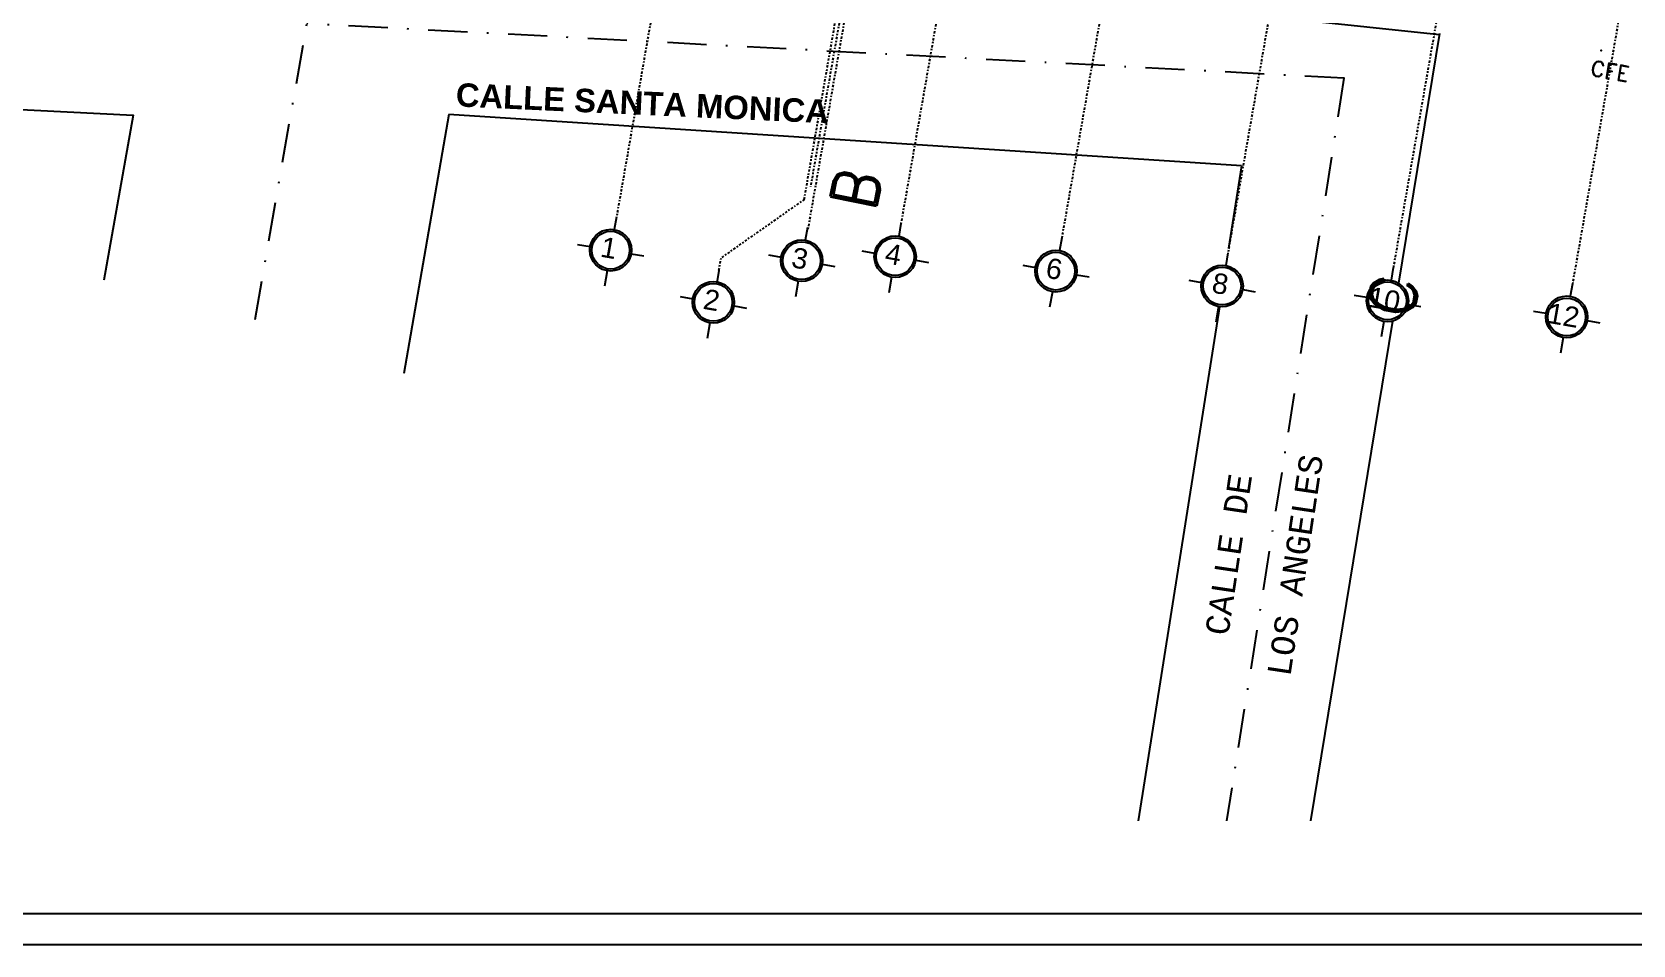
# Model space of a CAD drawing. Header units: millimetres. Extents: x 99 to 472, y 49 to 338.
# Drawn here: x 150.7 to 253, y 48.9 to 107.2 of the extents above; entities that cross this region are included whole.
import ezdxf
from ezdxf.enums import TextEntityAlignment as Align

# ---------------------------------------------------------------- set-up
doc = ezdxf.new("R2010")
doc.units = ezdxf.units.MM
doc.linetypes.add('DASHDOT', pattern=[1, 0.5, -0.25, 0, -0.25])
doc.linetypes.add('HIDDEN', pattern=[0.375, 0.25, -0.125])
for name, color, linetype in [('AUX2', 6, 'Continuous'), ('DETALLES', 4, 'Continuous'), ('DOC', 3, 'HIDDEN'), ('EJES', 1, 'DASHDOT'), ('est', 2, 'Continuous'), ('SECCIONES', 4, 'Continuous'), ('SOLAPA', 1, 'Continuous'), ('T', 7, 'Continuous')]:
    doc.layers.add(name, color=color, linetype=linetype)
doc.styles.add('GRUESA', font='swissk.ttf')
doc.styles.add('MONOTXT4', font='MONOTXT4.shx', dxfattribs={"height": 1})
doc.styles.add('ROMAND', font='romand.shx', dxfattribs={"height": 1})
doc.styles.add('SANSSERIFBOLD', font='sasb____.pfb', dxfattribs={"height": 1})

msp = doc.modelspace()

# ---------------------------------------------------------------- linework, layer by layer
at = {"color": 8, "linetype": 'DASHDOT', "ltscale": 0.3}
for p, q in [((200.07751, 96.54799), (210.69109, 157.27057)), ((211.29284, 157.49845), (200.2909, 94.55398)), ((210.90426, 157.01774), (200.47445, 97.34648)), ((217.00622, 156.49982), (206.25836, 95.009)), ((227.1327, 154.72984), (216.53322, 94.08791)), ((248.01609, 151.07967), (237.7226, 92.18837)), ((259.30495, 149.10651), (249.17686, 91.16154)), ((234.10364, 133.00007), (227.15257, 93.13593)), ((191.17687, 113.15151), (188.07866, 95.42597)), ((200.07751, 96.54799), (194.76795, 92.81836)), ((194.62733, 92.01387), (194.76795, 92.81836))]:
    msp.add_line(p, q, dxfattribs=at)
at = {"color": 2, "linetype": 'Continuous', "ltscale": 0.3}
for p, q in [((222.09667, 109.04311), (240.66543, 107.07896)), ((188.07866, 95.42597), (187.93804, 94.62148)), ((200.28358, 94.75255), (200.14296, 93.94806)), ((206.25836, 95.009), (206.11775, 94.20451)), ((206.25836, 95.009), (206.11775, 94.20451)), ((185.58681, 93.67561), (186.3913, 93.53499)), ((203.76651, 93.25864), (204.571, 93.11803)), ((216.53322, 94.08791), (216.3926, 93.28341)), ((216.53322, 94.08791), (216.3926, 93.28341)), ((227.15257, 93.13593), (227.01195, 92.33143)), ((227.15257, 93.13593), (227.01195, 92.33143)), ((189.02453, 93.07474), (189.82902, 92.93412)), ((197.79173, 93.00219), (198.59622, 92.86158)), ((201.22945, 92.40132), (202.03394, 92.2607)), ((207.20423, 92.65777), (208.00873, 92.51715)), ((214.04136, 92.33754), (214.84586, 92.19693)), ((237.7226, 92.18837), (237.58199, 91.38387)), ((237.7226, 92.18837), (237.58199, 91.38387)), ((187.47779, 91.98825), (187.30481, 90.99861)), ((194.62733, 92.01387), (194.48672, 91.20938)), ((199.68271, 91.31483), (199.50973, 90.3252)), ((205.65749, 91.57128), (205.48451, 90.58165)), ((217.47909, 91.73667), (218.28358, 91.59606)), ((224.66072, 91.38556), (225.46521, 91.24495)), ((249.17686, 91.16154), (249.03625, 90.35705)), ((249.17686, 91.16154), (249.03625, 90.35705)), ((192.14949, 90.34363), (192.95398, 90.20301)), ((215.93234, 90.65019), (215.75937, 89.66055)), ((228.09844, 90.78469), (228.90293, 90.64407)), ((235.23075, 90.438), (236.03524, 90.29739)), ((195.58721, 89.74276), (196.3917, 89.60214)), ((226.55169, 89.6982), (226.37872, 88.70857)), ((238.66847, 89.83713), (239.47296, 89.69651)), ((246.68501, 89.41118), (247.48951, 89.27056)), ((194.04047, 88.65627), (193.86749, 87.66663)), ((237.12173, 88.75064), (236.94875, 87.76101)), ((250.12273, 88.8103), (250.92723, 88.66969)), ((248.57599, 87.72382), (248.40301, 86.73418))]:
    msp.add_line(p, q, dxfattribs=at)
at = {"layer": 'AUX2'}
for p, q in [((240.6776, 107.1533), (238.06418, 91.1982)), ((177.37071, 101.96276), (174.48768, 85.41881)), ((228.02913, 98.68363), (177.37071, 101.96276)), ((228.02913, 98.68363), (227.20018, 93.43725)), ((226.60803, 89.68959), (221.41816, 56.84343)), ((237.66614, 88.76816), (232.43692, 56.84343))]:
    msp.add_line(p, q, dxfattribs=at)
msp.add_lwpolyline([(126.79307, 103.46802), (157.19432, 101.93215), (155.32198, 91.38825)], dxfattribs=at)
at = {"layer": 'DETALLES'}
msp.add_point((251.00938, 106.06044, 109.8), dxfattribs=at)
at = {"layer": 'DOC', "color": 2}
msp.add_point((234.56938, 104.28965), dxfattribs=at)
at = {"layer": 'EJES', "color": 4, "ltscale": 5}
for p, q in [((164.979, 88.87231), (198.34515, 279.5993)), ((234.56938, 104.28965), (168.28615, 107.7766)), ((234.56938, 104.28965), (227.07263, 56.84343))]:
    msp.add_line(p, q, dxfattribs=at)
at = {"layer": 'est', "color": 1}
for centre in [(187.70791, 93.30487), (205.88762, 92.8879), (199.91283, 92.63145), (216.16247, 91.9668), (226.78182, 91.01482), (194.27059, 89.97288), (237.35186, 90.06726), (248.80612, 89.04043)]:
    msp.add_circle(centre, 1.33657, dxfattribs=at)
at = {"layer": 'est', "color": 9}
for centre in [(187.70791, 93.30487), (199.91283, 92.63145), (205.88762, 92.8879), (216.16247, 91.9668), (226.78182, 91.01482), (194.27059, 89.97288), (237.35186, 90.06726), (248.80612, 89.04043)]:
    msp.add_circle(centre, 1.2082, dxfattribs=at)
at = {"layer": 'SOLAPA', "color": 7}
msp.add_line((471.88764, 48.9142), (99.3844, 48.9142), dxfattribs=at)
at = {"layer": 'T', "color": 5}
msp.add_lwpolyline([(101.3844, 335.81671), (467.76977, 335.81671), (467.76977, 50.9142), (101.3844, 50.9142)], close=True, dxfattribs=at)

# ---------------------------------------------------------------- texts
at = {"layer": 'AUX2', "style": 'SANSSERIFBOLD'}
msp.add_text('CALLE SANTA MONICA', height=1.5, rotation=357.3876091, dxfattribs=at).set_placement((177.78317, 102.49385))
at = {"layer": 'AUX2', "color": 6, "style": 'MONOTXT4'}
for s, p in [('LOS ANGELES', (231.45237, 73.18023)), ('CALLE DE ', (227.29308, 74.50841))]:
    msp.add_text(s, height=1.5, rotation=81.5125441, dxfattribs=at).set_placement(p, align=Align.MIDDLE)
at = {"layer": 'DETALLES', "style": 'ROMAND'}
msp.add_text('CFE', height=1, rotation=350.1698134, dxfattribs=at).set_placement((250.26919, 104.46585))
at = {"layer": 'est', "color": 7, "style": 'GRUESA'}
for s, p in [('1', (186.98735, 92.89974)), ('3', (199.19227, 92.22632)), ('4', (205.16706, 92.48277)), ('6', (215.44191, 91.56167)), ('8', (226.06126, 90.60969)), ('2', (193.55003, 89.56776)), ('10', (236.04649, 89.70367)), ('12', (247.49264, 88.67762))]:
    msp.add_text(s, height=1.3, rotation=350.0855419, dxfattribs=at).set_placement(p)
at = {"layer": 'SECCIONES', "style": 'ROMAND'}
for s, p in [('B', (204.60101, 95.64042)), ('C', (238.9177, 88.75823))]:
    msp.add_text(s, height=3, rotation=78.6598186, dxfattribs=at).set_placement(p)

doc.saveas('drawing.dxf')
